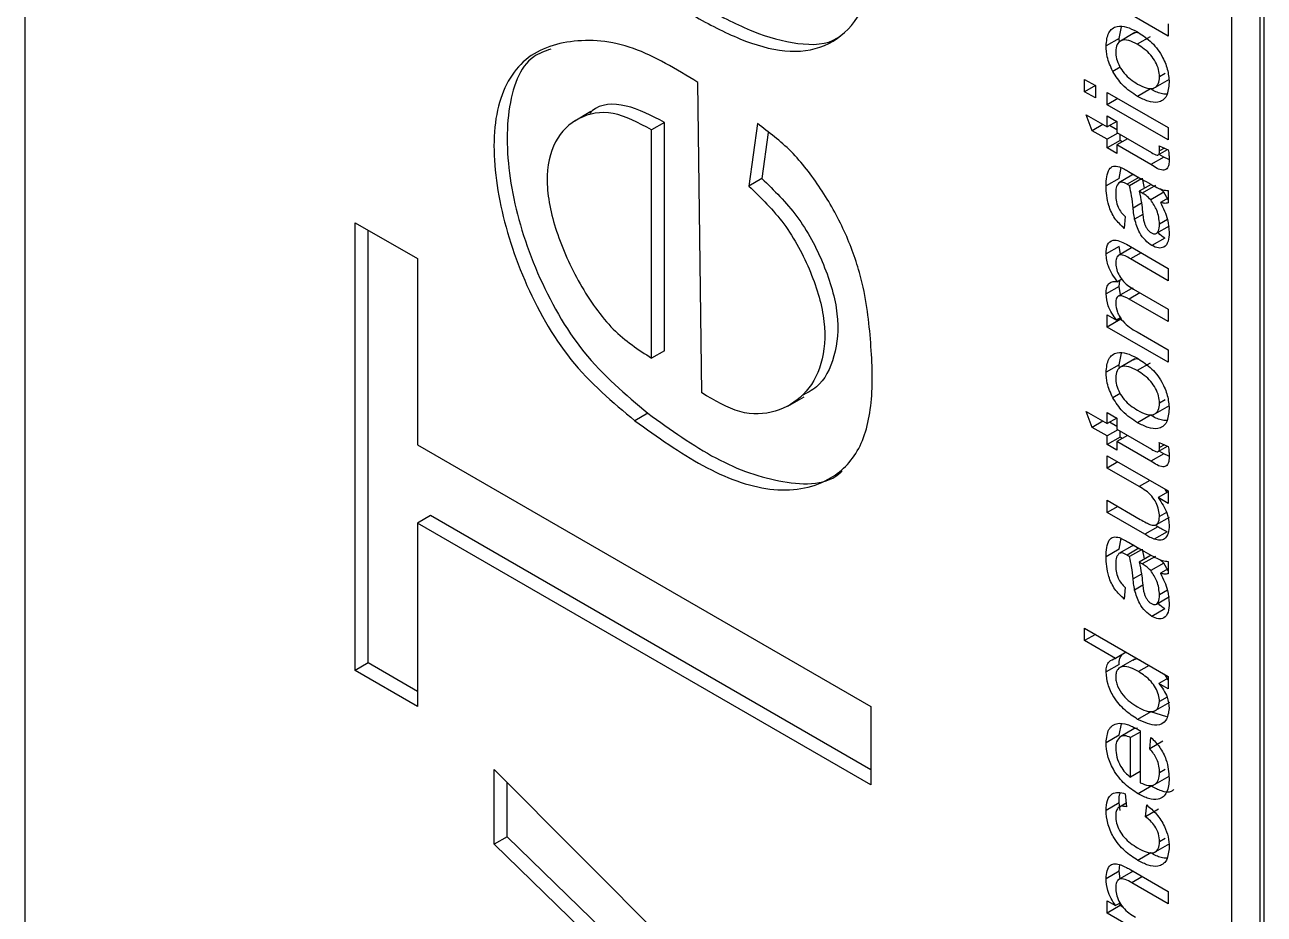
# Model space of a CAD drawing. Extents: x 75 to 2075, y 25 to 1460.
# Drawn here: x 1420.69 to 1459.45, y 1050.67 to 1078.48 of the extents above; entities that cross this region are included whole.
import ezdxf

# ---------------------------------------------------------------- set-up
doc = ezdxf.new("R2010")
doc.units = 0
doc.header["$LTSCALE"] = 5
doc.linetypes.add('SLD-KATı', pattern=[0])
doc.layers.get('0').update_dxf_attribs({"linetype": 'CONTINUOUS'})

msp = doc.modelspace()

# ---------------------------------------------------------------- linework, layer by layer
at = {"color": 7, "linetype": 'SLD-KATı'}
for p, q in [((1420.69, 1123.196), (1420.69, 994.696)), ((1458.438, 972.905), (1458.438, 1101.405)), ((1459.322, 1101.405), (1459.322, 972.905)), ((1459.454, 972.982), (1459.454, 1101.481)), ((1456.449, 1078.128), (1454.541, 1079.23)), ((1454.914, 1078.055), (1454.991, 1078.422)), ((1456.449, 1078.515), (1456.449, 1078.128)), ((1454.914, 1078.055), (1454.508, 1077.82)), ((1455.412, 1078.238), (1454.904, 1077.944)), ((1454.927, 1077.937), (1454.914, 1078.055)), ((1455.891, 1078.108), (1455.484, 1077.874)), ((1454.95, 1077.159), (1454.717, 1077.025)), ((1456.357, 1076.956), (1456.181, 1076.854)), ((1441.863, 1066.972), (1441.744, 1076.679)), ((1453.838, 1076.775), (1454.173, 1076.582)), ((1453.838, 1076.389), (1453.838, 1076.775)), ((1454.173, 1076.582), (1453.838, 1076.389)), ((1454.173, 1076.582), (1454.173, 1076.196)), ((1455.902, 1076.479), (1455.495, 1076.244)), ((1455.985, 1076.493), (1456.493, 1076.786)), ((1454.173, 1076.196), (1453.838, 1076.389)), ((1454.541, 1076.37), (1456.449, 1075.268)), ((1454.541, 1075.983), (1454.541, 1076.37)), ((1454.876, 1076.176), (1454.541, 1075.983)), ((1438.397, 1075.767), (1437.889, 1075.474)), ((1456.449, 1074.882), (1454.541, 1075.983)), ((1440.702, 1075.431), (1440.295, 1075.196)), ((1440.702, 1068.292), (1440.702, 1075.431)), ((1443.603, 1075.395), (1443.336, 1073.441)), ((1453.886, 1075.665), (1454.541, 1075.287)), ((1454.077, 1075.169), (1453.886, 1075.665)), ((1454.411, 1075.362), (1454.077, 1075.169)), ((1454.541, 1075.635), (1454.842, 1075.461)), ((1454.541, 1075.287), (1454.541, 1075.635)), ((1454.842, 1075.461), (1454.541, 1075.287)), ((1454.842, 1075.196), (1454.613, 1075.329)), ((1454.842, 1075.461), (1454.842, 1075.114)), ((1440.295, 1068.057), (1440.295, 1075.196)), ((1443.939, 1075.115), (1443.743, 1073.675)), ((1454.541, 1074.901), (1454.077, 1075.169)), ((1454.876, 1075.094), (1454.541, 1074.901)), ((1454.842, 1075.114), (1455.925, 1074.489)), ((1454.948, 1074.865), (1454.948, 1075.053)), ((1456.449, 1075.268), (1456.449, 1074.882)), ((1454.541, 1074.63), (1454.541, 1074.901)), ((1454.948, 1074.865), (1454.541, 1074.63)), ((1454.842, 1074.457), (1454.541, 1074.63)), ((1455.177, 1074.92), (1454.842, 1074.727)), ((1454.842, 1074.727), (1454.842, 1074.457)), ((1455.913, 1074.109), (1454.842, 1074.727)), ((1455.015, 1074.826), (1454.948, 1074.865)), ((1456.141, 1074.416), (1456.428, 1074.581)), ((1456.173, 1074.693), (1456.454, 1074.57)), ((1456.331, 1074.624), (1456.181, 1074.537)), ((1456.319, 1074.344), (1455.913, 1074.109)), ((1456.319, 1074.344), (1456.168, 1074.431)), ((1456.471, 1074.274), (1456.319, 1074.344)), ((1455.316, 1073.78), (1454.91, 1073.545)), ((1454.914, 1073.68), (1454.982, 1074.023)), ((1455.212, 1073.895), (1455.62, 1073.659)), ((1455.391, 1073.792), (1455.316, 1073.78)), ((1443.743, 1073.675), (1443.336, 1073.441)), ((1454.914, 1073.68), (1454.508, 1073.445)), ((1455.534, 1073.709), (1455.166, 1073.497)), ((1455.614, 1073.663), (1455.244, 1073.45)), ((1455.917, 1073.492), (1455.545, 1073.278)), ((1456.049, 1073.455), (1455.642, 1073.22)), ((1455.712, 1073.374), (1455.65, 1073.685)), ((1455.642, 1073.22), (1455.545, 1073.278)), ((1456.314, 1073.244), (1455.907, 1073.01)), ((1456.314, 1073.244), (1456.186, 1073.361)), ((1456.449, 1073.065), (1456.215, 1072.93)), ((1456.449, 1073.008), (1456.314, 1073.244)), ((1456.449, 1073.297), (1456.449, 1072.911)), ((1431.027, 1072.295), (1432.973, 1071.172)), ((1431.027, 1058.293), (1431.027, 1072.295)), ((1455.11, 1072.485), (1455.077, 1072.118)), ((1455.663, 1072.554), (1455.402, 1072.404)), ((1456.428, 1072.394), (1456.181, 1072.251)), ((1431.434, 1058.528), (1431.434, 1072.061)), ((1456.086, 1071.962), (1456.492, 1072.197)), ((1454.914, 1071.555), (1454.508, 1071.32)), ((1455.307, 1071.506), (1454.9, 1071.271)), ((1454.962, 1071.307), (1454.914, 1071.555)), ((1455.146, 1071.619), (1456.449, 1070.867)), ((1456.35, 1071.814), (1455.943, 1071.579)), ((1432.973, 1071.172), (1432.973, 1065.348)), ((1456.449, 1070.481), (1455.269, 1071.162)), ((1456.449, 1070.867), (1456.449, 1070.481)), ((1454.914, 1070.301), (1454.508, 1070.066)), ((1454.999, 1070.527), (1454.862, 1070.448)), ((1454.914, 1070.301), (1454.938, 1070.491)), ((1454.964, 1070.038), (1454.914, 1070.301)), ((1455.291, 1070.226), (1454.884, 1069.992)), ((1456.449, 1069.205), (1455.232, 1069.908)), ((1455.361, 1070.22), (1456.449, 1069.592)), ((1456.449, 1069.592), (1456.449, 1069.205)), ((1454.541, 1069.418), (1454.839, 1069.246)), ((1454.541, 1069.031), (1454.541, 1069.418)), ((1454.948, 1069.266), (1454.541, 1069.031)), ((1454.961, 1069.316), (1454.839, 1069.246)), ((1454.948, 1069.266), (1454.948, 1069.309)), ((1455.042, 1069.211), (1454.948, 1069.266)), ((1456.449, 1067.93), (1454.541, 1069.031)), ((1455.477, 1068.877), (1456.449, 1068.316)), ((1440.702, 1068.292), (1440.295, 1068.057)), ((1455.412, 1068.034), (1454.904, 1067.741)), ((1454.914, 1067.852), (1454.991, 1068.218)), ((1456.449, 1068.316), (1456.449, 1067.93)), ((1454.914, 1067.852), (1454.508, 1067.617)), ((1454.927, 1067.733), (1454.914, 1067.852)), ((1455.891, 1067.905), (1455.484, 1067.67)), ((1444.556, 1066.56), (1445.064, 1066.854)), ((1454.95, 1066.956), (1454.717, 1066.821)), ((1455.985, 1066.289), (1456.493, 1066.583)), ((1456.357, 1066.753), (1456.181, 1066.651)), ((1440.18, 1066.335), (1439.773, 1066.1)), ((1453.886, 1066.39), (1454.541, 1066.012)), ((1454.077, 1065.893), (1453.886, 1066.39)), ((1454.411, 1066.086), (1454.077, 1065.893)), ((1454.541, 1066.359), (1454.842, 1066.186)), ((1454.541, 1066.012), (1454.541, 1066.359)), ((1454.842, 1066.186), (1454.541, 1066.012)), ((1454.842, 1065.921), (1454.613, 1066.053)), ((1454.842, 1066.186), (1454.842, 1065.838)), ((1455.902, 1066.275), (1455.495, 1066.041)), ((1454.541, 1065.625), (1454.077, 1065.893)), ((1454.876, 1065.818), (1454.541, 1065.625)), ((1454.541, 1065.355), (1454.541, 1065.625)), ((1454.842, 1065.838), (1455.925, 1065.213)), ((1455.177, 1065.645), (1454.842, 1065.451)), ((1454.948, 1065.589), (1454.948, 1065.777)), ((1432.973, 1065.348), (1447.15, 1057.164)), ((1454.948, 1065.589), (1454.541, 1065.355)), ((1454.842, 1065.181), (1454.541, 1065.355)), ((1454.842, 1065.451), (1454.842, 1065.181)), ((1455.913, 1064.833), (1454.842, 1065.451)), ((1455.015, 1065.551), (1454.948, 1065.589)), ((1456.141, 1065.14), (1456.428, 1065.305)), ((1456.173, 1065.418), (1456.454, 1065.294)), ((1456.331, 1065.348), (1456.181, 1065.261)), ((1454.541, 1065.007), (1456.449, 1063.905)), ((1454.541, 1064.62), (1454.541, 1065.007)), ((1456.319, 1065.068), (1455.913, 1064.833)), ((1456.319, 1065.068), (1456.168, 1065.155)), ((1456.471, 1064.998), (1456.319, 1065.068)), ((1454.876, 1064.814), (1454.541, 1064.62)), ((1455.543, 1064.042), (1454.541, 1064.62)), ((1456.449, 1063.879), (1456.137, 1063.699)), ((1456.449, 1063.519), (1456.137, 1063.699)), ((1456.419, 1063.862), (1456.354, 1063.96)), ((1456.449, 1063.905), (1456.449, 1063.519)), ((1454.541, 1063.615), (1455.579, 1063.016)), ((1454.541, 1063.229), (1454.541, 1063.615)), ((1454.876, 1063.422), (1454.541, 1063.229)), ((1433.38, 1063.136), (1432.973, 1062.901)), ((1447.15, 1055.186), (1433.38, 1063.136)), ((1455.717, 1062.55), (1454.541, 1063.229)), ((1456.081, 1062.854), (1456.487, 1063.088)), ((1456.402, 1063.235), (1456.181, 1063.108)), ((1432.973, 1062.901), (1432.973, 1057.17)), ((1447.15, 1054.717), (1432.973, 1062.901)), ((1456.124, 1062.785), (1455.717, 1062.55)), ((1456.424, 1062.633), (1456.017, 1062.398)), ((1456.124, 1062.785), (1456.039, 1062.833)), ((1455.316, 1062.185), (1454.91, 1061.95)), ((1454.914, 1062.085), (1454.982, 1062.428)), ((1455.212, 1062.3), (1455.62, 1062.065)), ((1455.391, 1062.197), (1455.316, 1062.185)), ((1454.914, 1062.085), (1454.508, 1061.85)), ((1455.534, 1062.114), (1455.166, 1061.902)), ((1455.614, 1062.069), (1455.244, 1061.855)), ((1455.917, 1061.897), (1455.545, 1061.683)), ((1456.049, 1061.86), (1455.642, 1061.625)), ((1455.712, 1061.779), (1455.65, 1062.09)), ((1456.314, 1061.65), (1456.186, 1061.767)), ((1455.642, 1061.625), (1455.545, 1061.683)), ((1456.314, 1061.65), (1455.907, 1061.415)), ((1456.449, 1061.47), (1456.215, 1061.335)), ((1456.449, 1061.413), (1456.314, 1061.65)), ((1456.449, 1061.702), (1456.449, 1061.316)), ((1455.11, 1060.891), (1455.077, 1060.524)), ((1455.663, 1060.96), (1455.402, 1060.809)), ((1456.086, 1060.367), (1456.492, 1060.602)), ((1456.428, 1060.799), (1456.181, 1060.656)), ((1456.35, 1060.219), (1455.943, 1059.985)), ((1453.838, 1059.615), (1456.449, 1058.108)), ((1453.838, 1059.229), (1453.838, 1059.615)), ((1454.173, 1059.422), (1453.838, 1059.229)), ((1454.803, 1058.672), (1453.838, 1059.229)), ((1455.137, 1058.865), (1454.803, 1058.672)), ((1455.398, 1058.649), (1454.89, 1058.356)), ((1431.434, 1058.528), (1431.027, 1058.293)), ((1432.973, 1057.17), (1431.027, 1058.293)), ((1432.973, 1057.639), (1431.434, 1058.528)), ((1454.914, 1058.481), (1454.508, 1058.247)), ((1455.856, 1058.45), (1455.521, 1058.257)), ((1456.449, 1058.054), (1456.161, 1057.888)), ((1456.449, 1057.722), (1456.161, 1057.888)), ((1456.449, 1058.108), (1456.449, 1057.722)), ((1447.15, 1057.164), (1447.15, 1054.717)), ((1455.994, 1057.009), (1456.502, 1057.303)), ((1456.418, 1057.458), (1456.181, 1057.322)), ((1455.903, 1056.999), (1455.496, 1056.764)), ((1456.408, 1056.848), (1455.903, 1056.999)), ((1454.914, 1056.269), (1454.992, 1056.622)), ((1455.375, 1056.466), (1454.969, 1056.231)), ((1455.579, 1056.369), (1455.277, 1056.195)), ((1455.495, 1056.486), (1455.375, 1056.466)), ((1455.579, 1056.406), (1455.579, 1054.784)), ((1454.914, 1056.269), (1454.508, 1056.034)), ((1455.277, 1054.958), (1455.277, 1056.195)), ((1455.88, 1055.843), (1455.913, 1056.202)), ((1456.286, 1056.078), (1455.88, 1055.843)), ((1435.373, 1055.192), (1447.701, 1042.831)), ((1435.373, 1052.861), (1435.373, 1055.192)), ((1456.352, 1055.193), (1456.181, 1055.095)), ((1435.78, 1053.096), (1435.78, 1054.785)), ((1455.579, 1055.132), (1455.277, 1054.958)), ((1455.973, 1054.698), (1456.481, 1054.992)), ((1455.11, 1054.436), (1455.143, 1054.03)), ((1455.918, 1054.671), (1455.511, 1054.437)), ((1454.914, 1054.152), (1454.508, 1053.917)), ((1454.947, 1053.915), (1454.914, 1054.152)), ((1455.134, 1054.144), (1454.924, 1054.022)), ((1455.746, 1053.721), (1455.779, 1054.088)), ((1456.153, 1053.956), (1455.746, 1053.721)), ((1435.78, 1053.096), (1435.373, 1052.861)), ((1444.759, 1043.74), (1435.373, 1052.861)), ((1445.165, 1043.975), (1435.78, 1053.096)), ((1455.993, 1052.59), (1456.502, 1052.883)), ((1456.361, 1053.043), (1456.181, 1052.939)), ((1455.909, 1052.589), (1455.502, 1052.355)), ((1454.914, 1052.018), (1454.942, 1052.223)), ((1455.282, 1052.057), (1456.449, 1051.383)), ((1454.914, 1052.018), (1454.508, 1051.783)), ((1455.353, 1052.016), (1454.862, 1051.732)), ((1454.949, 1051.783), (1454.914, 1052.018)), ((1456.449, 1050.997), (1455.31, 1051.654)), ((1456.449, 1051.383), (1456.449, 1050.997)), ((1454.541, 1051.093), (1454.807, 1050.939)), ((1454.541, 1050.707), (1454.541, 1051.093)), ((1454.948, 1050.941), (1454.541, 1050.707)), ((1454.95, 1051.022), (1454.807, 1050.939)), ((1454.948, 1050.941), (1454.948, 1051.02)), ((1455.036, 1050.89), (1454.948, 1050.941)), ((1456.449, 1049.605), (1454.541, 1050.707))]:
    msp.add_line(p, q, dxfattribs=at)
at = {"color": 8, "linetype": 'SLD-KATı'}
for p, q in [((1455.617, 1072.901), (1455.354, 1072.749)), ((1455.604, 1071.355), (1455.269, 1071.162)), ((1455.567, 1070.101), (1455.232, 1069.908)), ((1455.878, 1064.235), (1455.543, 1064.042)), ((1455.617, 1061.307), (1455.354, 1061.155)), ((1455.645, 1051.847), (1455.31, 1051.654))]:
    msp.add_line(p, q, dxfattribs=at)
at = {"color": 7, "linetype": 'SLD-KATı'}
for points, knots in [([(1439.006, 1091.283), (1438.372, 1091.472), (1437.098, 1091.85), (1435.794, 1091.093), (1435.385, 1089.615), (1435.341, 1088.148), (1435.423, 1086.343), (1436.186, 1084.029), (1437.738, 1081.654), (1439.658, 1079.964), (1441.441, 1078.829), (1443.059, 1077.992), (1444.489, 1077.567), (1445.753, 1077.737), (1446.708, 1078.503), (1447.261, 1079.776), (1447.366, 1081.416), (1447.074, 1083.254), (1446.328, 1085.351), (1444.988, 1087.644), (1443.683, 1088.631), (1443.03, 1089.124)], [0, 0, 0, 0, 0.06225, 0.125087, 0.166163, 0.20824, 0.249754, 0.312267, 0.374879, 0.43763, 0.500185, 0.547, 0.593694, 0.640652, 0.687739, 0.734905, 0.781618, 0.828364, 0.875287, 0.937594, 1, 1, 1, 1]), ([(1436.92, 1091.443), (1436.659, 1091.338), (1436.068, 1091.098), (1435.806, 1089.825), (1435.744, 1088.389), (1435.831, 1086.575), (1436.592, 1084.265), (1438.145, 1081.889), (1440.065, 1080.198), (1441.846, 1079.066), (1443.47, 1078.219), (1444.878, 1077.83), (1445.881, 1077.856), (1446.255, 1078.184), (1446.327, 1078.246)], [0, 0, 0, 0, 0.057682, 0.131186, 0.206483, 0.280773, 0.392639, 0.504683, 0.616976, 0.728917, 0.812694, 0.896252, 0.980282, 1, 1, 1, 1]), ([(1454.508, 1077.82), (1454.523, 1077.97), (1454.553, 1078.269), (1454.82, 1078.459), (1455.146, 1078.436), (1455.361, 1078.325), (1455.468, 1078.269)], [0, 0, 0, 0, 0.279556, 0.5586, 0.778991, 1, 1, 1, 1]), ([(1441.744, 1076.679), (1441.064, 1077.092), (1439.667, 1077.938), (1437.713, 1078.086), (1436.084, 1077.458), (1435.267, 1075.652), (1435.406, 1073.163), (1436.208, 1070.502), (1437.7, 1067.831), (1439.073, 1066.685), (1439.773, 1066.1)], [0, 0, 0, 0, 0.122563, 0.251742, 0.378282, 0.500186, 0.624578, 0.748934, 0.871905, 1, 1, 1, 1]), ([(1455.531, 1078.225), (1455.475, 1078.236), (1455.409, 1078.25), (1455.371, 1078.209), (1455.365, 1078.202)], [0, 0, 0, 0, 0.8448868, 1, 1, 1, 1]), ([(1455.468, 1078.269), (1455.611, 1078.182), (1455.894, 1078.007), (1456.251, 1077.566), (1456.449, 1077.084), (1456.471, 1076.815), (1456.482, 1076.68)], [0, 0, 0, 0, 0.281033, 0.559513, 0.779602, 1, 1, 1, 1]), ([(1437.139, 1077.722), (1436.952, 1077.656), (1436.241, 1077.404), (1435.698, 1075.844), (1435.805, 1073.41), (1436.616, 1070.734), (1438.106, 1068.066), (1439.479, 1066.92), (1440.18, 1066.335)], [0, 0, 0, 0, 0.065102, 0.248413, 0.435465, 0.622464, 0.807379, 1, 1, 1, 1]), ([(1454.717, 1077.025), (1454.649, 1077.178), (1454.526, 1077.454), (1454.513, 1077.708), (1454.508, 1077.82)], [0, 0, 0, 0, 0.559033, 1, 1, 1, 1]), ([(1455.484, 1077.874), (1455.393, 1077.922), (1455.212, 1078.017), (1454.981, 1078.014), (1454.832, 1077.88), (1454.817, 1077.724), (1454.809, 1077.646)], [0, 0, 0, 0, 0.281064, 0.560316, 0.780174, 1, 1, 1, 1]), ([(1454.809, 1077.646), (1454.814, 1077.572), (1454.825, 1077.425), (1454.924, 1077.183), (1455.136, 1076.865), (1455.346, 1076.727), (1455.494, 1076.631)], [0, 0, 0, 0, 0.1871365, 0.3740246, 0.5610972, 1, 1, 1, 1]), ([(1456.181, 1076.854), (1456.176, 1076.929), (1456.165, 1077.078), (1456.061, 1077.322), (1455.845, 1077.641), (1455.633, 1077.778), (1455.484, 1077.874)], [0, 0, 0, 0, 0.187044, 0.373945, 0.560983, 1, 1, 1, 1]), ([(1455.495, 1076.244), (1455.331, 1076.347), (1455.039, 1076.532), (1454.815, 1076.874), (1454.717, 1077.025)], [0, 0, 0, 0, 0.560963, 1, 1, 1, 1]), ([(1455.494, 1076.631), (1455.586, 1076.583), (1455.769, 1076.486), (1456.008, 1076.478), (1456.158, 1076.617), (1456.173, 1076.775), (1456.181, 1076.854)], [0, 0, 0, 0, 0.281129, 0.560384, 0.780159, 1, 1, 1, 1]), ([(1456.482, 1076.68), (1456.467, 1076.527), (1456.438, 1076.221), (1456.161, 1076.03), (1455.823, 1076.073), (1455.604, 1076.187), (1455.495, 1076.244)], [0, 0, 0, 0, 0.279616, 0.558371, 0.778858, 1, 1, 1, 1]), ([(1456.405, 1076.311), (1456.347, 1076.313), (1456.189, 1076.318), (1456.012, 1076.417), (1455.902, 1076.479)], [0, 0, 0, 0, 0.370549, 1, 1, 1, 1]), ([(1440.295, 1075.196), (1439.883, 1075.415), (1439.048, 1075.857), (1437.981, 1075.635), (1437.214, 1074.922), (1436.924, 1073.639), (1437.262, 1072.004), (1438, 1070.381), (1439.045, 1068.869), (1439.884, 1068.325), (1440.295, 1068.057)], [0, 0, 0, 0, 0.122345, 0.248026, 0.37402, 0.496818, 0.622213, 0.751279, 0.877781, 1, 1, 1, 1]), ([(1440.702, 1075.431), (1440.297, 1075.639), (1439.476, 1076.062), (1438.655, 1076.015), (1438.388, 1075.739), (1438.364, 1075.713)], [0, 0, 0, 0, 0.469236, 0.951271, 1, 1, 1, 1]), ([(1439.773, 1066.1), (1440.48, 1065.594), (1441.896, 1064.581), (1444.057, 1063.778), (1445.763, 1064.063), (1446.869, 1065.113), (1447.247, 1066.746), (1447.163, 1068.641), (1446.949, 1070.413), (1446.356, 1072.045), (1445.612, 1073.376), (1444.678, 1074.588), (1443.962, 1075.126), (1443.603, 1075.395)], [0, 0, 0, 0, 0.1242051, 0.248693, 0.3755368, 0.4700816, 0.5623564, 0.6567046, 0.7498327, 0.8118539, 0.874523, 0.937066, 1, 1, 1, 1]), ([(1455.925, 1074.489), (1455.988, 1074.447), (1456.066, 1074.396), (1456.142, 1074.412), (1456.178, 1074.45), (1456.18, 1074.502), (1456.181, 1074.537)], [0, 0, 0, 0, 0.499596, 0.625239, 0.750354, 1, 1, 1, 1]), ([(1456.181, 1074.537), (1456.18, 1074.566), (1456.179, 1074.617), (1456.175, 1074.67), (1456.173, 1074.693)], [0, 0, 0, 0, 0.559965, 1, 1, 1, 1]), ([(1456.454, 1074.57), (1456.462, 1074.514), (1456.478, 1074.415), (1456.481, 1074.322), (1456.482, 1074.281)], [0, 0, 0, 0, 0.560078, 1, 1, 1, 1]), ([(1456.482, 1074.281), (1456.48, 1074.221), (1456.477, 1074.102), (1456.416, 1073.963), (1456.224, 1073.907), (1456.041, 1074.025), (1455.913, 1074.109)], [0, 0, 0, 0, 0.187433, 0.373821, 0.559462, 1, 1, 1, 1]), ([(1454.508, 1073.445), (1454.517, 1073.641), (1454.53, 1073.914), (1454.73, 1074.087), (1454.86, 1074.057), (1454.926, 1074.042)], [0, 0, 0, 0, 0.559253, 0.779195, 1, 1, 1, 1]), ([(1454.926, 1074.042), (1454.979, 1074.018), (1455.074, 1073.975), (1455.17, 1073.92), (1455.212, 1073.895)], [0, 0, 0, 0, 0.559817, 1, 1, 1, 1]), ([(1443.336, 1073.441), (1443.718, 1073.07), (1444.49, 1072.32), (1445.319, 1070.763), (1445.782, 1069.176), (1445.661, 1067.807), (1445.088, 1066.851), (1444.206, 1066.329), (1443.092, 1066.25), (1442.268, 1066.734), (1441.863, 1066.972)], [0, 0, 0, 0, 0.1225074, 0.2475899, 0.3708871, 0.4931209, 0.6203009, 0.7500412, 0.8769088, 1, 1, 1, 1]), ([(1443.743, 1073.675), (1444.125, 1073.304), (1444.896, 1072.554), (1445.725, 1070.999), (1446.191, 1069.407), (1446.06, 1068.054), (1445.612, 1067.197), (1445.143, 1066.965), (1444.979, 1066.884)], [0, 0, 0, 0, 0.17775, 0.359235, 0.538131, 0.715484, 0.900013, 1, 1, 1, 1]), ([(1455.077, 1072.118), (1454.973, 1072.214), (1454.766, 1072.404), (1454.534, 1072.919), (1454.518, 1073.245), (1454.508, 1073.445)], [0, 0, 0, 0, 0.28043, 0.559303, 1, 1, 1, 1]), ([(1454.91, 1073.545), (1454.875, 1073.495), (1454.812, 1073.406), (1454.81, 1073.264), (1454.809, 1073.202)], [0, 0, 0, 0, 0.557871, 1, 1, 1, 1]), ([(1455.166, 1073.497), (1455.112, 1073.526), (1455.017, 1073.579), (1454.942, 1073.555), (1454.91, 1073.545)], [0, 0, 0, 0, 0.561903, 1, 1, 1, 1]), ([(1455.244, 1073.45), (1455.229, 1073.459), (1455.203, 1073.474), (1455.177, 1073.49), (1455.166, 1073.497)], [0, 0, 0, 0, 0.560023, 1, 1, 1, 1]), ([(1455.354, 1072.749), (1455.341, 1072.878), (1455.317, 1073.107), (1455.266, 1073.345), (1455.244, 1073.45)], [0, 0, 0, 0, 0.560185, 1, 1, 1, 1]), ([(1455.62, 1073.659), (1455.716, 1073.605), (1455.873, 1073.515), (1456.092, 1073.397), (1456.277, 1073.314), (1456.392, 1073.303), (1456.449, 1073.297)], [0, 0, 0, 0, 0.340206, 0.560339, 0.780175, 1, 1, 1, 1]), ([(1454.809, 1073.202), (1454.811, 1073.135), (1454.814, 1073.001), (1454.864, 1072.79), (1454.982, 1072.61), (1455.067, 1072.527), (1455.11, 1072.485)], [0, 0, 0, 0, 0.280855, 0.559751, 0.7795, 1, 1, 1, 1]), ([(1455.545, 1073.278), (1455.571, 1073.156), (1455.617, 1072.938), (1455.64, 1072.728), (1455.649, 1072.636)], [0, 0, 0, 0, 0.55976, 1, 1, 1, 1]), ([(1455.907, 1073.01), (1455.859, 1073.057), (1455.773, 1073.142), (1455.682, 1073.196), (1455.642, 1073.22)], [0, 0, 0, 0, 0.558995, 1, 1, 1, 1]), ([(1456.181, 1072.251), (1456.166, 1072.396), (1456.14, 1072.654), (1455.978, 1072.901), (1455.907, 1073.01)], [0, 0, 0, 0, 0.559758, 1, 1, 1, 1]), ([(1455.402, 1072.404), (1455.391, 1072.469), (1455.371, 1072.586), (1455.359, 1072.699), (1455.354, 1072.749)], [0, 0, 0, 0, 0.559918, 1, 1, 1, 1]), ([(1455.649, 1072.636), (1455.659, 1072.52), (1455.672, 1072.375), (1455.739, 1072.19), (1455.79, 1072.102), (1455.853, 1072.026), (1455.901, 1071.993), (1455.924, 1071.977)], [0, 0, 0, 0, 0.50028, 0.625326, 0.750269, 0.875147, 1, 1, 1, 1]), ([(1456.215, 1072.93), (1456.3, 1072.749), (1456.452, 1072.426), (1456.473, 1072.123), (1456.482, 1071.989)], [0, 0, 0, 0, 0.559971, 1, 1, 1, 1]), ([(1456.449, 1072.911), (1456.408, 1072.903), (1456.336, 1072.89), (1456.252, 1072.918), (1456.215, 1072.93)], [0, 0, 0, 0, 0.559697, 1, 1, 1, 1]), ([(1455.943, 1071.579), (1455.873, 1071.628), (1455.732, 1071.727), (1455.513, 1072.022), (1455.444, 1072.259), (1455.402, 1072.404)], [0, 0, 0, 0, 0.280458, 0.560983, 1, 1, 1, 1]), ([(1455.924, 1071.977), (1455.956, 1071.963), (1456.018, 1071.935), (1456.095, 1071.959), (1456.17, 1072.048), (1456.177, 1072.168), (1456.181, 1072.251)], [0, 0, 0, 0, 0.186565, 0.373467, 0.560613, 1, 1, 1, 1]), ([(1456.482, 1071.989), (1456.477, 1071.891), (1456.467, 1071.696), (1456.34, 1071.519), (1456.149, 1071.481), (1456.012, 1071.547), (1455.943, 1071.579)], [0, 0, 0, 0, 0.280815, 0.55969, 0.779696, 1, 1, 1, 1]), ([(1456.35, 1071.814), (1456.276, 1071.857), (1456.198, 1071.903), (1456.137, 1071.986), (1456.134, 1071.99)], [0, 0, 0, 0, 0.952735, 1, 1, 1, 1]), ([(1454.508, 1071.32), (1454.514, 1071.423), (1454.528, 1071.629), (1454.702, 1071.772), (1454.929, 1071.734), (1455.073, 1071.658), (1455.146, 1071.619)], [0, 0, 0, 0, 0.280317, 0.558226, 0.778715, 1, 1, 1, 1]), ([(1454.862, 1070.448), (1454.752, 1070.607), (1454.555, 1070.892), (1454.522, 1071.189), (1454.508, 1071.32)], [0, 0, 0, 0, 0.560019, 1, 1, 1, 1]), ([(1455.269, 1071.162), (1455.156, 1071.23), (1455.014, 1071.315), (1454.886, 1071.269), (1454.824, 1071.201), (1454.815, 1071.112), (1454.809, 1071.053)], [0, 0, 0, 0, 0.499043, 0.624568, 0.750308, 1, 1, 1, 1]), ([(1454.809, 1071.053), (1454.813, 1070.993), (1454.82, 1070.872), (1454.896, 1070.674), (1455.066, 1070.409), (1455.239, 1070.298), (1455.361, 1070.22)], [0, 0, 0, 0, 0.187283, 0.374334, 0.56118, 1, 1, 1, 1]), ([(1454.508, 1070.066), (1454.511, 1070.136), (1454.519, 1070.276), (1454.603, 1070.41), (1454.724, 1070.466), (1454.816, 1070.454), (1454.862, 1070.448)], [0, 0, 0, 0, 0.280176, 0.559511, 0.779663, 1, 1, 1, 1]), ([(1454.839, 1069.246), (1454.787, 1069.316), (1454.684, 1069.457), (1454.542, 1069.746), (1454.521, 1069.945), (1454.508, 1070.066)], [0, 0, 0, 0, 0.28095, 0.561784, 1, 1, 1, 1]), ([(1455.232, 1069.908), (1455.127, 1069.962), (1454.997, 1070.03), (1454.874, 1069.993), (1454.818, 1069.924), (1454.813, 1069.838), (1454.809, 1069.781)], [0, 0, 0, 0, 0.498516, 0.624134, 0.749636, 1, 1, 1, 1]), ([(1455.358, 1070.237), (1455.353, 1070.239), (1455.326, 1070.25), (1455.307, 1070.236), (1455.292, 1070.225)], [0, 0, 0, 0, 0.187817, 1, 1, 1, 1]), ([(1454.809, 1069.781), (1454.82, 1069.687), (1454.837, 1069.544), (1454.932, 1069.348), (1455.123, 1069.087), (1455.32, 1068.97), (1455.477, 1068.877)], [0, 0, 0, 0, 0.249225, 0.374862, 0.500555, 1, 1, 1, 1]), ([(1454.508, 1067.617), (1454.523, 1067.767), (1454.553, 1068.066), (1454.82, 1068.255), (1455.146, 1068.232), (1455.361, 1068.121), (1455.468, 1068.066)], [0, 0, 0, 0, 0.279556, 0.5586, 0.778991, 1, 1, 1, 1]), ([(1455.531, 1068.021), (1455.475, 1068.033), (1455.409, 1068.047), (1455.371, 1068.005), (1455.365, 1067.999)], [0, 0, 0, 0, 0.8448868, 1, 1, 1, 1]), ([(1455.468, 1068.066), (1455.611, 1067.978), (1455.894, 1067.804), (1456.251, 1067.362), (1456.449, 1066.881), (1456.471, 1066.612), (1456.482, 1066.477)], [0, 0, 0, 0, 0.281033, 0.559513, 0.779602, 1, 1, 1, 1]), ([(1454.717, 1066.821), (1454.649, 1066.975), (1454.526, 1067.25), (1454.513, 1067.505), (1454.508, 1067.617)], [0, 0, 0, 0, 0.559033, 1, 1, 1, 1]), ([(1455.484, 1067.67), (1455.393, 1067.718), (1455.212, 1067.813), (1454.981, 1067.811), (1454.832, 1067.677), (1454.817, 1067.521), (1454.809, 1067.443)], [0, 0, 0, 0, 0.281064, 0.560316, 0.780174, 1, 1, 1, 1]), ([(1456.181, 1066.651), (1456.176, 1066.725), (1456.165, 1066.875), (1456.061, 1067.119), (1455.845, 1067.437), (1455.633, 1067.574), (1455.484, 1067.67)], [0, 0, 0, 0, 0.187044, 0.373945, 0.560983, 1, 1, 1, 1]), ([(1454.809, 1067.443), (1454.814, 1067.369), (1454.825, 1067.221), (1454.924, 1066.979), (1455.136, 1066.661), (1455.346, 1066.524), (1455.494, 1066.428)], [0, 0, 0, 0, 0.187137, 0.374025, 0.561097, 1, 1, 1, 1]), ([(1455.495, 1066.041), (1455.331, 1066.144), (1455.039, 1066.328), (1454.815, 1066.671), (1454.717, 1066.821)], [0, 0, 0, 0, 0.5609635, 1, 1, 1, 1]), ([(1455.494, 1066.428), (1455.586, 1066.379), (1455.769, 1066.283), (1456.008, 1066.275), (1456.158, 1066.414), (1456.173, 1066.572), (1456.181, 1066.651)], [0, 0, 0, 0, 0.281129, 0.560384, 0.780159, 1, 1, 1, 1]), ([(1456.482, 1066.477), (1456.467, 1066.324), (1456.438, 1066.018), (1456.161, 1065.827), (1455.823, 1065.87), (1455.604, 1065.984), (1455.495, 1066.041)], [0, 0, 0, 0, 0.279616, 0.558371, 0.778858, 1, 1, 1, 1]), ([(1440.18, 1066.335), (1440.89, 1065.824), (1442.313, 1064.8), (1444.422, 1064.075), (1445.811, 1064.082), (1446.244, 1064.525), (1446.252, 1064.534)], [0, 0, 0, 0, 0.328531, 0.657809, 0.993319, 1, 1, 1, 1]), ([(1456.405, 1066.108), (1456.347, 1066.11), (1456.189, 1066.115), (1456.012, 1066.213), (1455.902, 1066.275)], [0, 0, 0, 0, 0.370549, 1, 1, 1, 1]), ([(1455.925, 1065.213), (1455.988, 1065.172), (1456.066, 1065.12), (1456.142, 1065.136), (1456.178, 1065.174), (1456.18, 1065.226), (1456.181, 1065.261)], [0, 0, 0, 0, 0.499596, 0.625239, 0.750354, 1, 1, 1, 1]), ([(1456.181, 1065.261), (1456.18, 1065.29), (1456.179, 1065.341), (1456.175, 1065.394), (1456.173, 1065.418)], [0, 0, 0, 0, 0.559965, 1, 1, 1, 1]), ([(1456.454, 1065.294), (1456.462, 1065.239), (1456.478, 1065.14), (1456.481, 1065.046), (1456.482, 1065.005)], [0, 0, 0, 0, 0.5600783, 1, 1, 1, 1]), ([(1456.482, 1065.005), (1456.48, 1064.945), (1456.477, 1064.826), (1456.416, 1064.687), (1456.224, 1064.631), (1456.041, 1064.75), (1455.913, 1064.833)], [0, 0, 0, 0, 0.187433, 0.373821, 0.559462, 1, 1, 1, 1]), ([(1456.181, 1063.108), (1456.175, 1063.177), (1456.164, 1063.315), (1456.08, 1063.542), (1455.881, 1063.842), (1455.682, 1063.96), (1455.543, 1064.042)], [0, 0, 0, 0, 0.187111, 0.374253, 0.560834, 1, 1, 1, 1]), ([(1456.137, 1063.699), (1456.246, 1063.539), (1456.44, 1063.254), (1456.469, 1062.96), (1456.482, 1062.83)], [0, 0, 0, 0, 0.559466, 1, 1, 1, 1]), ([(1455.579, 1063.016), (1455.641, 1062.98), (1455.753, 1062.915), (1455.864, 1062.867), (1455.913, 1062.846)], [0, 0, 0, 0, 0.560241, 1, 1, 1, 1]), ([(1455.913, 1062.846), (1455.957, 1062.838), (1456.043, 1062.822), (1456.158, 1062.901), (1456.172, 1063.029), (1456.181, 1063.108)], [0, 0, 0, 0, 0.280864, 0.561194, 1, 1, 1, 1]), ([(1456.017, 1062.398), (1455.962, 1062.423), (1455.862, 1062.466), (1455.761, 1062.524), (1455.717, 1062.55)], [0, 0, 0, 0, 0.559839, 1, 1, 1, 1]), ([(1456.482, 1062.83), (1456.475, 1062.744), (1456.461, 1062.572), (1456.358, 1062.402), (1456.197, 1062.348), (1456.077, 1062.381), (1456.017, 1062.398)], [0, 0, 0, 0, 0.280286, 0.560186, 0.779607, 1, 1, 1, 1]), ([(1456.424, 1062.633), (1456.368, 1062.658), (1456.268, 1062.701), (1456.168, 1062.759), (1456.124, 1062.785)], [0, 0, 0, 0, 0.559839, 1, 1, 1, 1]), ([(1454.508, 1061.85), (1454.517, 1062.046), (1454.53, 1062.319), (1454.73, 1062.493), (1454.86, 1062.462), (1454.926, 1062.447)], [0, 0, 0, 0, 0.559253, 0.779195, 1, 1, 1, 1]), ([(1454.926, 1062.447), (1454.979, 1062.423), (1455.074, 1062.38), (1455.17, 1062.325), (1455.212, 1062.3)], [0, 0, 0, 0, 0.559817, 1, 1, 1, 1]), ([(1455.077, 1060.524), (1454.973, 1060.619), (1454.766, 1060.809), (1454.534, 1061.324), (1454.518, 1061.65), (1454.508, 1061.85)], [0, 0, 0, 0, 0.28043, 0.559303, 1, 1, 1, 1]), ([(1454.91, 1061.95), (1454.875, 1061.901), (1454.812, 1061.812), (1454.81, 1061.67), (1454.809, 1061.607)], [0, 0, 0, 0, 0.557871, 1, 1, 1, 1]), ([(1455.166, 1061.902), (1455.112, 1061.931), (1455.017, 1061.984), (1454.942, 1061.961), (1454.91, 1061.95)], [0, 0, 0, 0, 0.561903, 1, 1, 1, 1]), ([(1455.244, 1061.855), (1455.229, 1061.864), (1455.203, 1061.879), (1455.177, 1061.895), (1455.166, 1061.902)], [0, 0, 0, 0, 0.560023, 1, 1, 1, 1]), ([(1455.354, 1061.155), (1455.341, 1061.283), (1455.317, 1061.512), (1455.266, 1061.75), (1455.244, 1061.855)], [0, 0, 0, 0, 0.560185, 1, 1, 1, 1]), ([(1455.62, 1062.065), (1455.716, 1062.01), (1455.873, 1061.92), (1456.092, 1061.802), (1456.277, 1061.72), (1456.392, 1061.708), (1456.449, 1061.702)], [0, 0, 0, 0, 0.340206, 0.560339, 0.780175, 1, 1, 1, 1]), ([(1454.809, 1061.607), (1454.811, 1061.54), (1454.814, 1061.406), (1454.864, 1061.195), (1454.982, 1061.015), (1455.067, 1060.932), (1455.11, 1060.891)], [0, 0, 0, 0, 0.280855, 0.559751, 0.7795, 1, 1, 1, 1]), ([(1455.545, 1061.683), (1455.571, 1061.561), (1455.617, 1061.343), (1455.64, 1061.134), (1455.649, 1061.041)], [0, 0, 0, 0, 0.55976, 1, 1, 1, 1]), ([(1455.907, 1061.415), (1455.859, 1061.463), (1455.773, 1061.548), (1455.682, 1061.601), (1455.642, 1061.625)], [0, 0, 0, 0, 0.558995, 1, 1, 1, 1]), ([(1456.181, 1060.656), (1456.166, 1060.801), (1456.14, 1061.059), (1455.978, 1061.306), (1455.907, 1061.415)], [0, 0, 0, 0, 0.559758, 1, 1, 1, 1]), ([(1455.402, 1060.809), (1455.391, 1060.875), (1455.371, 1060.991), (1455.359, 1061.105), (1455.354, 1061.155)], [0, 0, 0, 0, 0.559918, 1, 1, 1, 1]), ([(1455.649, 1061.041), (1455.659, 1060.925), (1455.672, 1060.78), (1455.739, 1060.596), (1455.79, 1060.508), (1455.853, 1060.431), (1455.901, 1060.398), (1455.924, 1060.382)], [0, 0, 0, 0, 0.50028, 0.625326, 0.750269, 0.875147, 1, 1, 1, 1]), ([(1456.215, 1061.335), (1456.3, 1061.154), (1456.452, 1060.831), (1456.473, 1060.528), (1456.482, 1060.394)], [0, 0, 0, 0, 0.559971, 1, 1, 1, 1]), ([(1456.449, 1061.316), (1456.408, 1061.309), (1456.336, 1061.296), (1456.252, 1061.323), (1456.215, 1061.335)], [0, 0, 0, 0, 0.559697, 1, 1, 1, 1]), ([(1455.943, 1059.985), (1455.873, 1060.034), (1455.732, 1060.132), (1455.513, 1060.428), (1455.444, 1060.665), (1455.402, 1060.809)], [0, 0, 0, 0, 0.280458, 0.560983, 1, 1, 1, 1]), ([(1455.924, 1060.382), (1455.956, 1060.368), (1456.018, 1060.34), (1456.095, 1060.364), (1456.17, 1060.454), (1456.177, 1060.573), (1456.181, 1060.656)], [0, 0, 0, 0, 0.186565, 0.373467, 0.560613, 1, 1, 1, 1]), ([(1456.482, 1060.394), (1456.477, 1060.296), (1456.467, 1060.101), (1456.34, 1059.924), (1456.149, 1059.886), (1456.012, 1059.952), (1455.943, 1059.985)], [0, 0, 0, 0, 0.280815, 0.55969, 0.779696, 1, 1, 1, 1]), ([(1456.35, 1060.219), (1456.276, 1060.263), (1456.198, 1060.308), (1456.137, 1060.391), (1456.134, 1060.395)], [0, 0, 0, 0, 0.952735, 1, 1, 1, 1]), ([(1454.508, 1058.247), (1454.512, 1058.311), (1454.52, 1058.44), (1454.615, 1058.606), (1454.731, 1058.647), (1454.803, 1058.672)], [0, 0, 0, 0, 0.280563, 0.560896, 1, 1, 1, 1]), ([(1454.914, 1058.481), (1454.918, 1058.547), (1454.924, 1058.672), (1454.98, 1058.752), (1455.007, 1058.79)], [0, 0, 0, 0, 0.52443, 1, 1, 1, 1]), ([(1455.575, 1058.612), (1455.533, 1058.633), (1455.443, 1058.676), (1455.387, 1058.628), (1455.357, 1058.602)], [0, 0, 0, 0, 0.473717, 1, 1, 1, 1]), ([(1455.521, 1058.257), (1455.354, 1058.344), (1455.104, 1058.474), (1454.886, 1058.366), (1454.818, 1058.234), (1454.812, 1058.144), (1454.809, 1058.098)], [0, 0, 0, 0, 0.498965, 0.748684, 0.874281, 1, 1, 1, 1]), ([(1456.181, 1057.322), (1456.175, 1057.391), (1456.163, 1057.531), (1456.059, 1057.755), (1455.854, 1058.044), (1455.658, 1058.169), (1455.521, 1058.257)], [0, 0, 0, 0, 0.186719, 0.373542, 0.560525, 1, 1, 1, 1]), ([(1455.496, 1056.764), (1455.364, 1056.851), (1455.099, 1057.024), (1454.755, 1057.414), (1454.543, 1057.865), (1454.519, 1058.119), (1454.508, 1058.247)], [0, 0, 0, 0, 0.280962, 0.56044, 0.780127, 1, 1, 1, 1]), ([(1454.809, 1058.098), (1454.812, 1058.051), (1454.817, 1057.957), (1454.882, 1057.753), (1455.093, 1057.406), (1455.335, 1057.253), (1455.496, 1057.151)], [0, 0, 0, 0, 0.1257175, 0.25135, 0.5010251, 1, 1, 1, 1]), ([(1456.161, 1057.888), (1456.211, 1057.822), (1456.313, 1057.691), (1456.452, 1057.414), (1456.471, 1057.224), (1456.482, 1057.109)], [0, 0, 0, 0, 0.281116, 0.561725, 1, 1, 1, 1]), ([(1456.449, 1058.001), (1456.411, 1058.07), (1456.37, 1058.142), (1456.316, 1058.184), (1456.314, 1058.186)], [0, 0, 0, 0, 0.955698, 1, 1, 1, 1]), ([(1455.496, 1057.151), (1455.584, 1057.104), (1455.76, 1057.01), (1455.991, 1056.991), (1456.15, 1057.1), (1456.171, 1057.248), (1456.181, 1057.322)], [0, 0, 0, 0, 0.281206, 0.560839, 0.780812, 1, 1, 1, 1]), ([(1456.482, 1057.109), (1456.461, 1056.969), (1456.418, 1056.69), (1456.046, 1056.515), (1455.705, 1056.67), (1455.496, 1056.764)], [0, 0, 0, 0, 0.279615, 0.559901, 1, 1, 1, 1]), ([(1454.508, 1056.034), (1454.524, 1056.185), (1454.556, 1056.486), (1454.835, 1056.665), (1455.168, 1056.625), (1455.384, 1056.513), (1455.493, 1056.457)], [0, 0, 0, 0, 0.279366, 0.558398, 0.778885, 1, 1, 1, 1]), ([(1455.493, 1056.457), (1455.509, 1056.447), (1455.537, 1056.43), (1455.566, 1056.413), (1455.579, 1056.406)], [0, 0, 0, 0, 0.559999, 1, 1, 1, 1]), ([(1455.511, 1054.437), (1455.37, 1054.528), (1455.087, 1054.71), (1454.739, 1055.155), (1454.536, 1055.633), (1454.517, 1055.9), (1454.508, 1056.034)], [0, 0, 0, 0, 0.2807476, 0.5597747, 0.7796663, 1, 1, 1, 1]), ([(1454.969, 1056.231), (1454.916, 1056.185), (1454.822, 1056.101), (1454.813, 1055.933), (1454.809, 1055.858)], [0, 0, 0, 0, 0.558512, 1, 1, 1, 1]), ([(1455.277, 1056.195), (1455.214, 1056.222), (1455.1, 1056.269), (1455.009, 1056.243), (1454.969, 1056.231)], [0, 0, 0, 0, 0.560674, 1, 1, 1, 1]), ([(1455.913, 1056.202), (1456.008, 1056.104), (1456.198, 1055.907), (1456.442, 1055.429), (1456.467, 1055.11), (1456.482, 1054.915)], [0, 0, 0, 0, 0.280613, 0.560833, 1, 1, 1, 1]), ([(1454.809, 1055.858), (1454.815, 1055.769), (1454.828, 1055.589), (1454.944, 1055.314), (1455.103, 1055.09), (1455.219, 1055.002), (1455.277, 1054.958)], [0, 0, 0, 0, 0.28019, 0.559728, 0.779642, 1, 1, 1, 1]), ([(1456.181, 1055.095), (1456.178, 1055.163), (1456.171, 1055.3), (1456.088, 1055.576), (1455.959, 1055.742), (1455.88, 1055.843)], [0, 0, 0, 0, 0.281282, 0.561906, 1, 1, 1, 1]), ([(1456.482, 1054.915), (1456.47, 1054.759), (1456.444, 1054.449), (1456.178, 1054.239), (1455.842, 1054.266), (1455.621, 1054.38), (1455.511, 1054.437)], [0, 0, 0, 0, 0.2799521, 0.5586609, 0.7789943, 1, 1, 1, 1]), ([(1455.579, 1054.784), (1455.665, 1054.746), (1455.838, 1054.67), (1456.044, 1054.713), (1456.164, 1054.868), (1456.175, 1055.019), (1456.181, 1055.095)], [0, 0, 0, 0, 0.280633, 0.559687, 0.779661, 1, 1, 1, 1]), ([(1454.508, 1053.917), (1454.514, 1054.028), (1454.528, 1054.249), (1454.675, 1054.446), (1454.884, 1054.5), (1455.035, 1054.458), (1455.11, 1054.436)], [0, 0, 0, 0, 0.280267, 0.559439, 0.779535, 1, 1, 1, 1]), ([(1454.914, 1054.152), (1454.911, 1054.274), (1454.908, 1054.397), (1454.959, 1054.466), (1454.96, 1054.467)], [0, 0, 0, 0, 0.985157, 1, 1, 1, 1]), ([(1456.629, 1054.575), (1456.603, 1054.548), (1456.511, 1054.456), (1456.243, 1054.509), (1456.026, 1054.617), (1455.918, 1054.671)], [0, 0, 0, 0, 0.1677374, 0.5832348, 1, 1, 1, 1]), ([(1455.143, 1054.03), (1455.092, 1054.041), (1454.988, 1054.062), (1454.877, 1054.001), (1454.817, 1053.889), (1454.811, 1053.794), (1454.809, 1053.746)], [0, 0, 0, 0, 0.2802132, 0.5594758, 0.779649, 1, 1, 1, 1]), ([(1455.779, 1054.088), (1455.885, 1053.999), (1456.097, 1053.82), (1456.332, 1053.449), (1456.464, 1053.084), (1456.476, 1052.88), (1456.482, 1052.778)], [0, 0, 0, 0, 0.2802022, 0.5595097, 0.7795861, 1, 1, 1, 1]), ([(1455.502, 1052.355), (1455.364, 1052.445), (1455.087, 1052.624), (1454.731, 1053.047), (1454.54, 1053.522), (1454.518, 1053.786), (1454.508, 1053.917)], [0, 0, 0, 0, 0.280838, 0.5596797, 0.7795794, 1, 1, 1, 1]), ([(1454.809, 1053.746), (1454.814, 1053.673), (1454.824, 1053.526), (1454.922, 1053.285), (1455.137, 1052.972), (1455.347, 1052.839), (1455.493, 1052.746)], [0, 0, 0, 0, 0.187089, 0.37388, 0.56073, 1, 1, 1, 1]), ([(1456.181, 1052.939), (1456.175, 1053.018), (1456.162, 1053.176), (1456.016, 1053.491), (1455.848, 1053.634), (1455.746, 1053.721)], [0, 0, 0, 0, 0.280899, 0.560906, 1, 1, 1, 1]), ([(1455.493, 1052.746), (1455.584, 1052.698), (1455.765, 1052.601), (1456.007, 1052.571), (1456.159, 1052.704), (1456.174, 1052.86), (1456.181, 1052.939)], [0, 0, 0, 0, 0.281276, 0.560536, 0.78011, 1, 1, 1, 1]), ([(1456.482, 1052.778), (1456.468, 1052.626), (1456.439, 1052.323), (1456.16, 1052.142), (1455.827, 1052.185), (1455.611, 1052.298), (1455.502, 1052.355)], [0, 0, 0, 0, 0.279595, 0.558341, 0.778834, 1, 1, 1, 1]), ([(1456.408, 1052.422), (1456.35, 1052.424), (1456.193, 1052.43), (1456.018, 1052.528), (1455.909, 1052.589)], [0, 0, 0, 0, 0.371022, 1, 1, 1, 1]), ([(1454.508, 1051.783), (1454.514, 1051.87), (1454.527, 1052.042), (1454.627, 1052.216), (1454.79, 1052.266), (1454.909, 1052.234), (1454.969, 1052.218)], [0, 0, 0, 0, 0.280216, 0.559971, 0.779636, 1, 1, 1, 1]), ([(1454.969, 1052.218), (1455.027, 1052.191), (1455.131, 1052.144), (1455.236, 1052.083), (1455.282, 1052.057)], [0, 0, 0, 0, 0.5597912, 1, 1, 1, 1]), ([(1454.807, 1050.939), (1454.757, 1051.014), (1454.656, 1051.162), (1454.532, 1051.463), (1454.517, 1051.662), (1454.508, 1051.783)], [0, 0, 0, 0, 0.280554, 0.560815, 1, 1, 1, 1]), ([(1455.31, 1051.654), (1455.242, 1051.693), (1455.108, 1051.769), (1454.923, 1051.797), (1454.823, 1051.678), (1454.814, 1051.561), (1454.809, 1051.502)], [0, 0, 0, 0, 0.28168, 0.559785, 0.779587, 1, 1, 1, 1]), ([(1454.809, 1051.502), (1454.813, 1051.435), (1454.823, 1051.3), (1454.903, 1051.079), (1455.096, 1050.783), (1455.29, 1050.665), (1455.426, 1050.582)], [0, 0, 0, 0, 0.187273, 0.374362, 0.56054, 1, 1, 1, 1])]:
    msp.add_open_spline(points, degree=3, knots=knots, dxfattribs=at)

doc.saveas('drawing.dxf')
